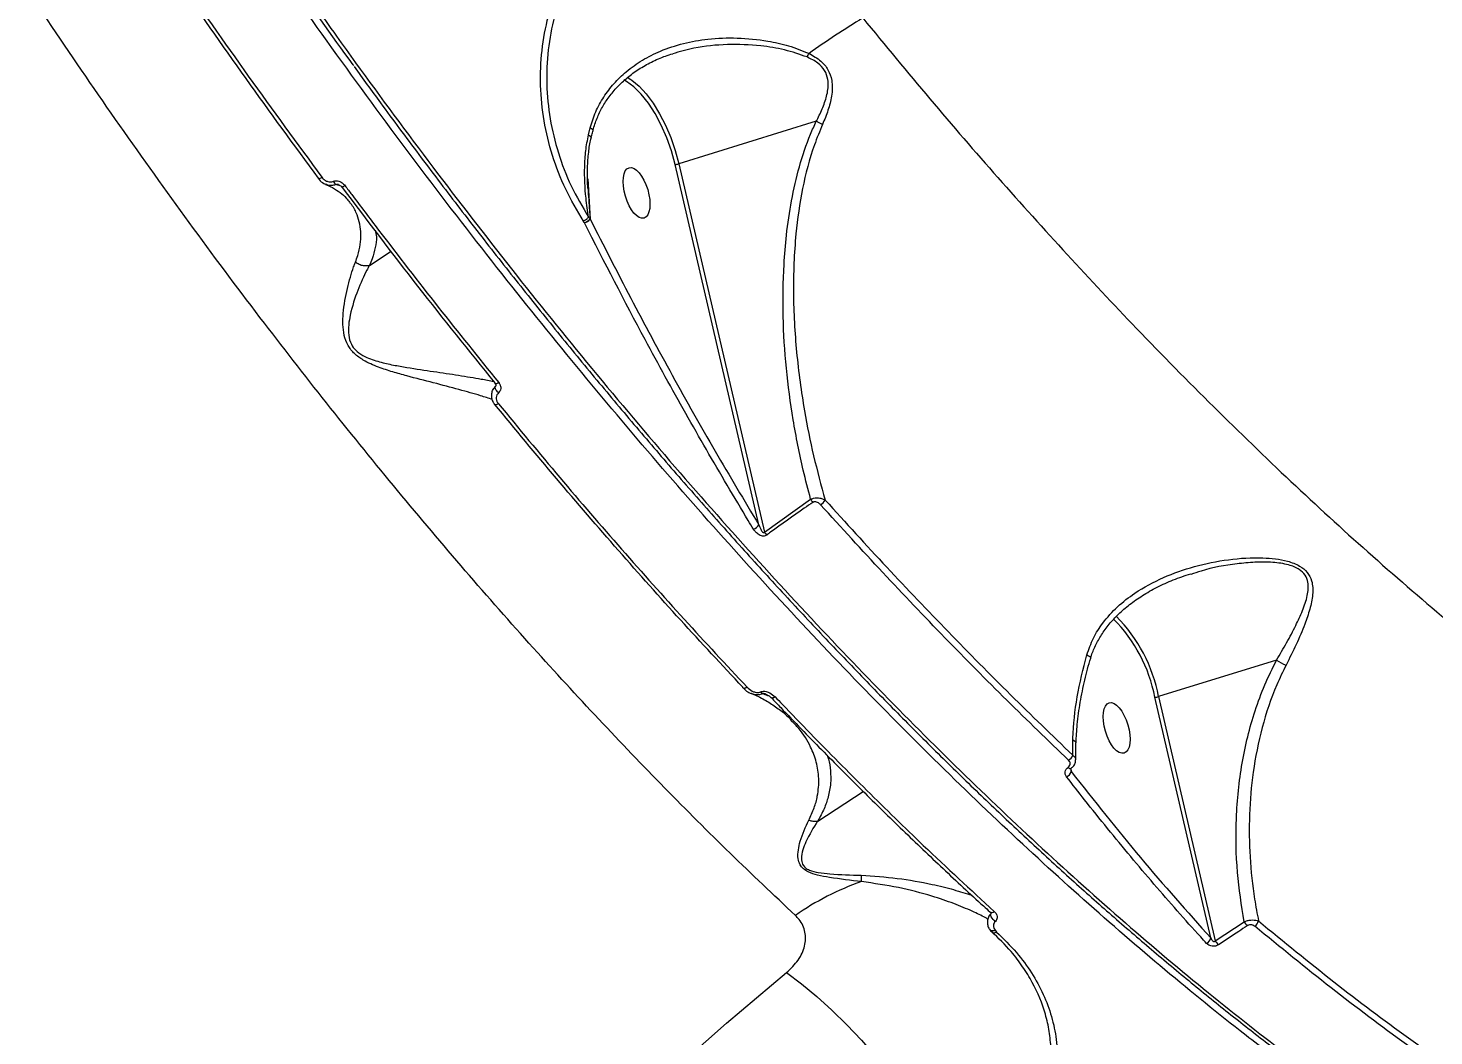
# Model space of a CAD drawing. Header units: millimetres. Extents: x -6521 to 6343, y -6174 to 4868.
# Drawn here: x -3687.6 to -3438.6, y 287.6 to 466.2 of the extents above; entities that cross this region are included whole.
import ezdxf

# ---------------------------------------------------------------- set-up
doc = ezdxf.new("R2010")
doc.units = ezdxf.units.MM
for name, color, linetype in [('DIKOM_ОБЪЕКТ', 7, 'Continuous'), ('DIKOM_РАЗМЕР_ЗОНА', 7, 'Continuous'), ('DIKOM_РАЗМЕР_ОБЪЕКТА', 7, 'Continuous')]:
    doc.layers.add(name, color=color, linetype=linetype)
doc.styles.add('style1', font='arial.ttf', dxfattribs={"width": 0.8})
doc.dimstyles.new('1-50', dxfattribs={"dimtxt": 300, "dimasz": 200, "dimexe": 100, "dimexo": 0, "dimgap": 100, "dimtad": 1, "dimtxsty": 'style1', "dimcen": 200, "dimclrd": 7, "dimclre": 7, "dimclrt": 7, "dimadec": 1, "dimazin": 2, "dimtfac": 1, "dimtmove": 0, "dimatfit": 2, "dimfxl": 0, "dimlwd": 25, "dimlwe": 18, "dimarcsym": 0})

# ---------------------------------------------------------------- blocks, each defined once
blk = doc.blocks.new('*D11')
at = {"layer": 'Defpoints', "color": 0, "transparency": 16777216}
for p in [(2818.82, 364.95), (-5102.52, -1661.02), (-5102.52, -4861.8)]:
    blk.add_point(p, dxfattribs=at)
at = {"layer": 'DIKOM_РАЗМЕР_ОБЪЕКТА', "color": 7, "lineweight": 18, "transparency": 16777216}
for p, q in [((2818.82, 364.95), (2818.82, -4961.8)), ((-5102.52, -1661.02), (-5102.52, -4961.8))]:
    blk.add_line(p, q, dxfattribs=at)
at = {"layer": 'DIKOM_РАЗМЕР_ОБЪЕКТА', "color": 7, "lineweight": 25, "transparency": 16777216}
blk.add_line((2618.82, -4861.8), (-4902.52, -4861.8), dxfattribs=at)
at = {"layer": 'DIKOM_РАЗМЕР_ОБЪЕКТА', "color": 7, "transparency": 16777216}
for points in [[(-4902.52, -4828.46), (-4902.52, -4895.13), (-5102.52, -4861.8)], [(2618.82, -4828.46), (2618.82, -4895.13), (2818.82, -4861.8)]]:
    blk.add_solid(points, dxfattribs=at)
at = {"layer": 'DIKOM_РАЗМЕР_ОБЪЕКТА', "color": 7, "transparency": 16777216, "insert": (-736, -4608.63), "char_height": 300, "attachment_point": 5, "style": 'style1'}
blk.add_mtext('7900', dxfattribs=at)
blk = doc.blocks.new('*D12')
at = {"layer": 'Defpoints', "color": 0, "transparency": 16777216}
for p in [(918.99, 3251.45), (5268.57, 3251.45), (-3684.78, -1936.75)]:
    blk.add_point(p, dxfattribs=at)
at = {"layer": 'DIKOM_РАЗМЕР_ОБЪЕКТА', "color": 7, "lineweight": 18, "transparency": 16777216}
for p, q in [((918.99, 3251.45), (5368.57, 3251.45)), ((-3684.78, -1936.75), (5368.57, -1936.75))]:
    blk.add_line(p, q, dxfattribs=at)
at = {"layer": 'DIKOM_РАЗМЕР_ОБЪЕКТА', "color": 7, "lineweight": 25, "transparency": 16777216}
blk.add_line((5268.57, -1736.75), (5268.57, 3051.45), dxfattribs=at)
at = {"layer": 'DIKOM_РАЗМЕР_ОБЪЕКТА', "color": 7, "transparency": 16777216}
for points in [[(5235.23, 3051.45), (5301.9, 3051.45), (5268.57, 3251.45)], [(5235.23, -1736.75), (5301.9, -1736.75), (5268.57, -1936.75)]]:
    blk.add_solid(points, dxfattribs=at)
at = {"layer": 'DIKOM_РАЗМЕР_ОБЪЕКТА', "color": 7, "transparency": 16777216, "insert": (5015.39, 711.25), "char_height": 300, "attachment_point": 5, "rotation": 90, "style": 'style1'}
blk.add_mtext('5150', dxfattribs=at)
blk = doc.blocks.new('*D13')
at = {"layer": 'Defpoints', "color": 0, "transparency": 16777216}
for p in [(1683.24, 4867.99), (-4359.52, -3960.36), (6242.61, -3960.36)]:
    blk.add_point(p, dxfattribs=at)
at = {"layer": 'DIKOM_РАЗМЕР_ЗОНА', "color": 7, "lineweight": 18, "transparency": 16777216}
for p, q in [((1683.24, 4867.99), (6342.61, 4867.99)), ((-4359.52, -3960.36), (6342.61, -3960.36))]:
    blk.add_line(p, q, dxfattribs=at)
at = {"layer": 'DIKOM_РАЗМЕР_ЗОНА', "color": 7, "lineweight": 25, "transparency": 16777216}
blk.add_line((6242.61, 4667.99), (6242.61, -3760.36), dxfattribs=at)
at = {"layer": 'DIKOM_РАЗМЕР_ЗОНА', "color": 7, "transparency": 16777216}
for points in [[(6209.28, 4667.99), (6275.95, 4667.99), (6242.61, 4867.99)], [(6209.28, -3760.36), (6275.95, -3760.36), (6242.61, -3960.36)]]:
    blk.add_solid(points, dxfattribs=at)
at = {"layer": 'DIKOM_РАЗМЕР_ЗОНА', "color": 7, "transparency": 16777216, "insert": (5989.44, 630.24), "char_height": 300, "attachment_point": 5, "rotation": 90, "style": 'style1'}
blk.add_mtext('8850', dxfattribs=at)

msp = doc.modelspace()

# ---------------------------------------------------------------- linework, layer by layer
at = {"layer": 'DIKOM_ОБЪЕКТ', "color": 7, "linetype": 'Continuous', "lineweight": 15}
for p, q in [((-3581.481, 457.5), (-3580.816, 457.087)), ((-3588.335, 447.27), (-3588.022, 448.536)), ((-3547.986, 449.687), (-3572.33, 442.148)), ((-3558.162, 378.153), (-3572.993, 442.022)), ((-3572.33, 442.148), (-3557.173, 376.876)), ((-3632.17, 438.154), (-3633.072, 438.478)), ((-3588.475, 439.451), (-3588.02, 432.327)), ((-3588.197, 434.429), (-3588.028, 432.361)), ((-3589.07, 431.697), (-3589.238, 431.997)), ((-3589.05, 431.655), (-3589.07, 431.697)), ((-3588.317, 432.681), (-3588.028, 432.361)), ((-3588.028, 432.361), (-3588.02, 432.327)), ((-3627.155, 424.109), (-3623.264, 426.637)), ((-3557.173, 376.876), (-3548.984, 382.681)), ((-3466.443, 354.176), (-3487.339, 347.706)), ((-3478.098, 304.93), (-3488.002, 347.582)), ((-3487.339, 347.706), (-3477.293, 304.445)), ((-3552.409, 343.434), (-3552.476, 343.504)), ((-3502.545, 337.32), (-3502.518, 340.032)), ((-3502.019, 336.514), (-3501.992, 339.522)), ((-3502.859, 334.957), (-3502.824, 334.417)), ((-3547.724, 325.625), (-3539.647, 330.873)), ((-3477.293, 304.445), (-3472.189, 307.814)), ((-3516.313, 306.285), (-3516.035, 305.973))]:
    msp.add_line(p, q, dxfattribs=at)
at = {"layer": 'DIKOM_ОБЪЕКТ', "color": 7, "linetype": 'Continuous', "lineweight": 15, "flags": 128}
for points in [[(-3572.993, 442.022), (-3573.647, 444.416), (-3574.469, 446.756), (-3575.44, 448.985), (-3576.535, 451.05), (-3577.729, 452.901), (-3578.992, 454.494), (-3580.294, 455.789), (-3581.603, 456.755), (-3582.06, 457.012)], [(-3580.816, 457.087), (-3580.643, 456.966), (-3579.362, 455.892), (-3578.1, 454.523), (-3576.882, 452.89), (-3575.736, 451.028), (-3574.687, 448.977), (-3573.756, 446.781), (-3572.965, 444.488), (-3572.33, 442.148)], [(-3588.335, 447.27), (-3588.093, 447.129), (-3587.93, 446.994), (-3587.854, 446.871), (-3587.852, 446.802)], [(-3636.149, 439.575), (-3636.164, 439.528), (-3636.158, 439.508)], [(-3631.443, 438.267), (-3631.591, 438.175), (-3631.726, 438.1), (-3631.841, 438.044), (-3631.934, 438.01), (-3632, 437.999), (-3632.037, 438.012), (-3632.039, 438.014)], [(-3604.88, 403.178), (-3604.896, 403.226), (-3604.884, 403.3)], [(-3604.242, 403.38), (-3604.392, 403.289), (-3604.531, 403.218), (-3604.653, 403.17), (-3604.754, 403.146), (-3604.83, 403.148), (-3604.878, 403.175), (-3604.88, 403.178)], [(-3604.272, 401.53), (-3604.442, 401.702), (-3604.593, 401.889), (-3604.718, 402.08), (-3604.808, 402.264), (-3604.859, 402.43), (-3604.867, 402.569), (-3604.832, 402.672), (-3604.806, 402.702)], [(-3604.3, 399.624), (-3604.443, 399.537), (-3604.576, 399.468), (-3604.695, 399.42), (-3604.796, 399.394), (-3604.874, 399.391), (-3604.928, 399.412), (-3604.955, 399.455), (-3604.955, 399.519)], [(-3500.053, 355.104), (-3499.743, 354.943), (-3499.516, 354.793), (-3499.384, 354.662), (-3499.357, 354.556), (-3499.357, 354.553)], [(-3560.94, 349.238), (-3560.975, 349.289), (-3560.995, 349.374)], [(-3560.241, 349.375), (-3560.385, 349.29), (-3560.524, 349.227), (-3560.651, 349.189), (-3560.764, 349.175), (-3560.858, 349.188), (-3560.929, 349.227), (-3560.94, 349.238)], [(-3555.267, 347.654), (-3555.419, 347.565), (-3555.565, 347.501), (-3555.698, 347.465), (-3555.814, 347.457), (-3555.909, 347.479), (-3555.975, 347.526)], [(-3502.518, 340.032), (-3502.255, 339.894), (-3502.075, 339.742), (-3501.988, 339.583), (-3501.981, 339.512)], [(-3503.379, 335.171), (-3503.217, 335.058), (-3503.065, 334.988), (-3502.932, 334.966), (-3502.827, 334.993), (-3502.812, 335.003)], [(-3516.259, 307.861), (-3516.471, 308.018), (-3516.673, 308.216), (-3516.847, 308.437), (-3516.981, 308.664), (-3517.062, 308.878), (-3517.085, 309.063), (-3517.048, 309.203), (-3517.008, 309.251)], [(-3516.313, 306.285), (-3516.497, 306.217), (-3516.677, 306.18), (-3516.844, 306.175), (-3516.992, 306.203), (-3517.115, 306.263), (-3517.207, 306.351), (-3517.21, 306.356)], [(-3516.786, 305.88), (-3516.85, 305.958), (-3516.859, 305.973)], [(-3516.035, 305.973), (-3516.181, 305.89), (-3516.325, 305.832), (-3516.462, 305.802), (-3516.587, 305.799), (-3516.695, 305.825), (-3516.784, 305.879), (-3516.786, 305.88)], [(-3677.917, 152.829), (-3670.896, 164.548), (-3663.567, 176.092), (-3655.935, 187.455), (-3648.003, 198.631), (-3639.775, 209.613), (-3631.257, 220.396), (-3622.453, 230.973), (-3613.368, 241.339), (-3604.007, 251.488), (-3594.374, 261.414), (-3584.476, 271.113), (-3574.317, 280.578), (-3563.904, 289.804), (-3553.241, 298.787)], [(-3553.241, 298.787), (-3550.578, 296.783), (-3547.896, 294.563), (-3545.222, 292.147), (-3542.578, 289.557), (-3539.99, 286.816), (-3537.481, 283.95), (-3535.074, 280.985), (-3532.79, 277.948), (-3530.651, 274.866), (-3528.676, 271.768), (-3526.883, 268.682), (-3525.288, 265.636), (-3523.906, 262.658), (-3522.75, 259.775), (-3521.83, 257.013)]]:
    msp.add_lwpolyline(points, dxfattribs=at)
at = {"layer": 'DIKOM_ОБЪЕКТ', "color": 7, "linetype": 'Continuous', "lineweight": 15}
for centre, radius, start, end in [((-3444.142, 312.696), 182.356, 121.61727, 125.20227), ((-3560.158, 467.304), 12.25, 329.42464, 332.78901), ((-3573.157, 444.683), 2.667, 273.53812, 288.07309), ((-3636.253, 440.533), 1.03, 275.24504, 311.78837), ((-3632.331, 439.61), 1.353, 205.25757, 236.81909), ((-3589.739, 433.895), 2.298, 286.91262, 318.1027), ((-3589.791, 433.916), 2.379, 288.15823, 318.10007), ((-3546.844, 383.81), 2.42, 207.82047, 223.73825), ((-3548.424, 383.673), 2.313, 301.7982, 330.70399), ((-3559.707, 379.046), 1.784, 290.40318, 329.9526), ((-3555.023, 378.083), 2.466, 209.29741, 224.98224), ((-3514.278, 342.559), 26.752, 10.82213, 44.9401), ((-3514.541, 342.485), 27.699, 10.86395, 44.62861), ((-3461.953, 360.812), 8.012, 235.91244, 249.5475), ((-3556.929, 349.128), 1.093, 212.22788, 236.6657), ((-3488.137, 350.151), 2.572, 273.01436, 288.09317), ((-3504.201, 337.924), 1.763, 301.67832, 339.96317), ((-3504.23, 334.869), 1.477, 293.08004, 342.15011), ((-3523.507, 268.249), 49.493, 109.46399, 124.70622), ((-3533.201, 315.69), 6.842, 177.11123, 186.51765), ((-3516.9, 310.089), 0.629, 239.03274, 313.6615), ((-3470.22, 308.764), 2.186, 205.7568, 230.1075), ((-3471.124, 308.309), 1.529, 301.68147, 346.10745), ((-3479.438, 305.197), 1.367, 295.6788, 348.70967), ((-3475.314, 305.443), 2.217, 206.74304, 230.80738)]:
    msp.add_arc(centre, radius, start, end, dxfattribs=at)
for centre in [(-3579.82, 436.986), (-3494.777, 342.148)]:
    msp.add_ellipse(centre, major_axis=(-1.322, 4.462), ratio=0.44303, dxfattribs=at)
for points, knots in [([(-3464.592, 282.072), (-3467.355, 284.182), (-3474.798, 289.866), (-3487.089, 299.897), (-3501.459, 312.351), (-3516.074, 325.798), (-3530.891, 340.214), (-3545.862, 355.577), (-3560.658, 371.548), (-3575.232, 388.057), (-3589.543, 405.025), (-3603.824, 422.729), (-3618.023, 441.138), (-3632.089, 460.204), (-3645.711, 479.506), (-3658.852, 498.974), (-3671.489, 518.532), (-3683.827, 538.501), (-3695.808, 558.826), (-3707.382, 579.445), (-3718.294, 599.903), (-3728.522, 620.134), (-3738.06, 640.078), (-3747.062, 660.06), (-3755.475, 680.011), (-3763.253, 699.858), (-3770.225, 719.165), (-3776.386, 737.879), (-3781.749, 755.959), (-3786.402, 773.702), (-3790.297, 791.028), (-3793.402, 807.866), (-3795.552, 823.168), (-3796.882, 837.009), (-3797.527, 849.487), (-3797.562, 861.403), (-3796.976, 872.715), (-3795.781, 883.304), (-3793.984, 893.122), (-3791.893, 901.27), (-3790.244, 905.978), (-3789.572, 907.895)], [0, 0, 0, 0, 0.0156521, 0.042168, 0.0687043, 0.0952203, 0.1225063, 0.1498146, 0.1771007, 0.2036166, 0.2301528, 0.2566687, 0.2839547, 0.3112631, 0.3385491, 0.365065, 0.3916013, 0.4181172, 0.4454032, 0.4727115, 0.4999976, 0.5265134, 0.5530497, 0.5795656, 0.6068516, 0.6341599, 0.661446, 0.6879618, 0.714498, 0.7410139, 0.7682999, 0.7956082, 0.8228942, 0.8459724, 0.8690775, 0.8921826, 0.9155066, 0.9388306, 0.9615639, 0.9843486, 1, 1, 1, 1]), ([(-3551.686, 308.936), (-3555.537, 312.569), (-3563.244, 319.841), (-3574.869, 331.479), (-3586.504, 343.614), (-3598.283, 356.442), (-3610.177, 369.953), (-3622.158, 384.139), (-3634.032, 398.776), (-3646.103, 414.26), (-3658.324, 430.601), (-3670.64, 447.783), (-3682.795, 465.479), (-3694.736, 483.647), (-3706.416, 502.234), (-3717.563, 520.81), (-3728.151, 539.309), (-3738.168, 557.67), (-3747.789, 576.216), (-3756.962, 594.888), (-3765.642, 613.622), (-3773.632, 631.992), (-3780.919, 649.941), (-3787.511, 667.426), (-3793.52, 684.749), (-3798.899, 701.839), (-3803.612, 718.631), (-3807.296, 733.693), (-3810.115, 747.103), (-3812.238, 759.002), (-3813.902, 770.538), (-3815.098, 781.666), (-3815.823, 792.34), (-3816.07, 802.555), (-3815.876, 812.35), (-3815.342, 818.466), (-3815.076, 821.524)], [0, 0, 0, 0, 0.0277654, 0.0555639, 0.0833624, 0.1111276, 0.1400314, 0.1689728, 0.1979142, 0.226818, 0.2582447, 0.2896958, 0.3211225, 0.3534673, 0.3858386, 0.4181831, 0.4495059, 0.480853, 0.5121758, 0.5444126, 0.5766757, 0.6089124, 0.6401609, 0.6714335, 0.702682, 0.7348412, 0.7670266, 0.7991856, 0.8241463, 0.849107, 0.8742669, 0.8994268, 0.9244694, 0.949512, 0.974756, 1, 1, 1, 1]), ([(-3636.149, 439.575), (-3640.452, 445.444), (-3649.058, 457.182), (-3661.663, 475.307), (-3674.044, 493.755), (-3682.019, 506.303), (-3686.007, 512.577)], [0, 0, 0, 0, 0.2485967, 0.4971942, 0.7485968, 1, 1, 1, 1]), ([(-3685.54, 512.927), (-3681.588, 506.709), (-3673.685, 494.273), (-3661.328, 475.849), (-3648.65, 457.611), (-3639.928, 445.714), (-3635.566, 439.766)], [0, 0, 0, 0, 0.2485968, 0.4971924, 0.7485958, 1, 1, 1, 1]), ([(-3589.238, 431.997), (-3590.339, 433.86), (-3592.54, 437.583), (-3594.835, 443.584), (-3596.336, 449.754), (-3596.956, 456.019), (-3596.701, 462.252), (-3595.578, 468.333), (-3593.616, 474.151), (-3590.85, 479.597), (-3587.343, 484.562), (-3583.152, 488.941), (-3578.39, 492.726), (-3574.791, 494.634), (-3572.99, 495.589)], [0, 0, 0, 0, 0.0836187, 0.1671662, 0.2504177, 0.3338529, 0.4173029, 0.500488, 0.5837376, 0.6671386, 0.7504573, 0.833396, 0.9166277, 1, 1, 1, 1]), ([(-3572.284, 495.017), (-3574.055, 494.078), (-3577.586, 492.206), (-3582.263, 488.494), (-3586.382, 484.2), (-3589.827, 479.336), (-3592.549, 473.999), (-3594.483, 468.302), (-3595.595, 462.342), (-3595.856, 456.233), (-3595.261, 450.098), (-3593.797, 444.046), (-3591.555, 438.164), (-3589.397, 434.51), (-3588.317, 432.681)], [0, 0, 0, 0, 0.0835774, 0.1666527, 0.2497522, 0.3333286, 0.4162583, 0.4997977, 0.5830094, 0.6660818, 0.7497714, 0.8327876, 0.9162899, 1, 1, 1, 1]), ([(-3629.912, 459.553), (-3629.952, 459.606), (-3633.846, 464.886), (-3637.633, 470.313), (-3641.381, 475.685)], [0, 0, 0, 0, 0.0101527, 1, 1, 1, 1]), ([(-3640.857, 475.918), (-3638.235, 472.188), (-3631.171, 462.141), (-3619.404, 446.084), (-3605.533, 427.914), (-3591.299, 410.076), (-3576.745, 392.643), (-3561.913, 375.687), (-3547.129, 359.582), (-3532.443, 344.362), (-3517.902, 330.043), (-3503.268, 316.392), (-3488.59, 303.485), (-3473.918, 291.388), (-3459.575, 280.366), (-3445.604, 270.433), (-3432.036, 261.575), (-3418.651, 253.65), (-3405.503, 246.726), (-3392.646, 240.851), (-3380.363, 236.156), (-3368.68, 232.626), (-3357.619, 230.235), (-3346.976, 228.905), (-3336.896, 228.837), (-3330.009, 229.299), (-3326.724, 230.124), (-3326.403, 230.205)], [0, 0, 0, 0, 0.0245686, 0.0661874, 0.1078383, 0.1494572, 0.1922849, 0.2351477, 0.2779754, 0.3195942, 0.3612451, 0.4028638, 0.4456917, 0.4885543, 0.5313819, 0.5730003, 0.6146507, 0.656269, 0.6990963, 0.7419584, 0.7847856, 0.8264042, 0.8680549, 0.9096737, 0.9525011, 0.9953635, 1, 1, 1, 1]), ([(-3539.741, 467.985), (-3535.784, 463.173), (-3527.869, 453.549), (-3515.785, 439.585), (-3503.571, 426.002), (-3490.811, 412.412), (-3477.57, 398.948), (-3463.893, 385.725), (-3450.123, 373.104), (-3436.309, 361.157), (-3422.504, 349.945), (-3409.159, 339.825), (-3396.31, 330.779), (-3383.98, 322.766), (-3371.829, 315.557), (-3359.913, 309.215), (-3348.28, 303.782), (-3336.949, 299.285), (-3325.983, 295.791), (-3315.383, 293.332), (-3305.33, 291.987), (-3296.046, 291.762), (-3287.596, 292.639), (-3280.653, 294.174), (-3276.748, 295.849), (-3275.161, 296.53)], [0, 0, 0, 0, 0.0400048, 0.0800095, 0.1204124, 0.1608152, 0.2054798, 0.2501787, 0.2948427, 0.3408232, 0.3868419, 0.4328218, 0.4760811, 0.519373, 0.5626316, 0.607139, 0.6516823, 0.6961892, 0.7423062, 0.7884231, 0.8352025, 0.8819821, 0.9259181, 0.9698886, 1, 1, 1, 1]), ([(-3588.022, 448.536), (-3587.725, 449.485), (-3587.122, 451.408), (-3585.669, 454.027), (-3583.85, 456.42), (-3581.564, 458.628), (-3578.806, 460.582), (-3575.42, 462.282), (-3571.53, 463.56), (-3566.965, 464.366), (-3561.934, 464.559), (-3557.12, 464.069), (-3552.828, 463.161), (-3550.459, 462.192), (-3549.264, 461.703)], [0, 0, 0, 0, 0.0637972, 0.1293416, 0.1956938, 0.2634277, 0.3422597, 0.42271, 0.5170773, 0.6134038, 0.7254029, 0.8399995, 0.9193204, 1, 1, 1, 1]), ([(-3549.611, 461.073), (-3550.931, 461.532), (-3553.601, 462.461), (-3558.369, 463.176), (-3563.772, 463.388), (-3569.046, 462.902), (-3572.172, 461.992), (-3573.417, 461.63)], [0, 0, 0, 0, 0.170105, 0.3443047, 0.5868069, 0.8355417, 1, 1, 1, 1]), ([(-3587.51, 448.064), (-3587.506, 448.084), (-3587.359, 448.832), (-3586.831, 450.231), (-3585.909, 452.213), (-3584.69, 454.075), (-3583.214, 455.832), (-3581.455, 457.468), (-3579.436, 458.949), (-3577.171, 460.226), (-3575.148, 461.133), (-3573.847, 461.52), (-3573.419, 461.647)], [0, 0, 0, 0, 0.0027628, 0.1060751, 0.2108666, 0.3171794, 0.430406, 0.5492443, 0.6736347, 0.8026651, 0.9349885, 1, 1, 1, 1]), ([(-3547.978, 449.686), (-3547.977, 449.688), (-3547.894, 449.855), (-3547.416, 450.75), (-3546.657, 452.409), (-3545.936, 454.706), (-3545.762, 456.878), (-3546.41, 458.737), (-3547.733, 460.161), (-3548.941, 460.748), (-3549.611, 461.073)], [0, 0, 0, 0, 0.0002759, 0.0414521, 0.2242969, 0.4065784, 0.5849848, 0.712484, 0.8404529, 1, 1, 1, 1]), ([(-3549.264, 461.703), (-3548.534, 461.291), (-3547.205, 460.54), (-3545.791, 458.842), (-3545.059, 456.675), (-3545.179, 454.203), (-3545.85, 451.6), (-3546.528, 449.96), (-3546.87, 449.131)], [0, 0, 0, 0, 0.1672696, 0.3043197, 0.441676, 0.6370325, 0.8167162, 1, 1, 1, 1]), ([(-3629.854, 459.369), (-3628.305, 457.23), (-3624.511, 451.992), (-3618.405, 443.788), (-3611.56, 434.76), (-3604.677, 425.884), (-3597.758, 417.152), (-3590.8, 408.562), (-3583.8, 400.109), (-3576.756, 391.793), (-3569.667, 383.611), (-3562.531, 375.561), (-3555.344, 367.64), (-3548.114, 359.856), (-3540.864, 352.233), (-3533.623, 344.805), (-3526.411, 337.591), (-3519.233, 330.596), (-3512.084, 323.815), (-3504.963, 317.245), (-3497.867, 310.883), (-3490.794, 304.729), (-3483.742, 298.781), (-3476.709, 293.036), (-3469.692, 287.494), (-3462.694, 282.156), (-3455.732, 277.035), (-3448.834, 272.153), (-3442.024, 267.53), (-3435.312, 263.169), (-3428.694, 259.067), (-3422.166, 255.224), (-3415.726, 251.635), (-3409.372, 248.302), (-3403.103, 245.222), (-3396.916, 242.396), (-3390.811, 239.823), (-3384.786, 237.503), (-3378.852, 235.44), (-3373.031, 233.643), (-3367.348, 232.122), (-3361.811, 230.879), (-3356.421, 229.912), (-3351.176, 229.221), (-3346.072, 228.805), (-3341.111, 228.666), (-3336.285, 228.793), (-3331.615, 229.225), (-3328.414, 229.643), (-3326.814, 229.996), (-3326.676, 230.026)], [0, 0, 0, 0, 0.0148392, 0.0363254, 0.0577125, 0.0790248, 0.1002867, 0.1215228, 0.142757, 0.1640092, 0.1852998, 0.2066537, 0.2280948, 0.2496474, 0.2712481, 0.2927747, 0.3141949, 0.3355335, 0.356815, 0.3780637, 0.3993038, 0.4205573, 0.4418427, 0.4631847, 0.484607, 0.5061338, 0.5277482, 0.5493324, 0.5707975, 0.5921745, 0.6134877, 0.6347618, 0.6560208, 0.6772887, 0.6985818, 0.7199239, 0.7413394, 0.7628518, 0.7844716, 0.806088, 0.8276031, 0.8490186, 0.8703575, 0.891642, 0.9128938, 0.9341344, 0.9553851, 0.9766597, 0.9979803, 1, 1, 1, 1]), ([(-3588.022, 448.536), (-3587.997, 448.523), (-3587.84, 448.439), (-3587.625, 448.286), (-3587.498, 448.138), (-3587.548, 448.085), (-3587.557, 448.075)], [0, 0, 0, 0, 0.0763158, 0.4741938, 0.8997794, 1, 1, 1, 1]), ([(-3548.984, 382.681), (-3549.428, 384.394), (-3550.633, 389.044), (-3552.159, 396.782), (-3553.385, 405.893), (-3553.959, 415.091), (-3553.848, 422.974), (-3553.281, 429.816), (-3552.438, 435.621), (-3551.052, 441.636), (-3549.496, 446.325), (-3548.327, 448.927), (-3547.986, 449.687)], [0, 0, 0, 0, 0.0783334, 0.2125918, 0.3472666, 0.4817943, 0.6158497, 0.6916679, 0.7820718, 0.872619, 0.9628137, 1, 1, 1, 1]), ([(-3546.87, 449.131), (-3547.371, 447.922), (-3548.885, 444.269), (-3550.552, 437.763), (-3551.807, 428.966), (-3552.187, 419.238), (-3551.609, 408.727), (-3550.281, 399.092), (-3548.542, 390.35), (-3547.119, 385.144), (-3546.407, 382.541)], [0, 0, 0, 0, 0.0588093, 0.1777199, 0.2968171, 0.4509465, 0.6056237, 0.7600443, 0.8800213, 1, 1, 1, 1]), ([(-3547.986, 449.687), (-3547.984, 449.687), (-3547.982, 449.688), (-3547.98, 449.687), (-3547.978, 449.687), (-3547.978, 449.686)], [0, 0, 0, 0, 0.4560587, 0.8382187, 1, 1, 1, 1]), ([(-3546.87, 449.131), (-3546.902, 449.145), (-3547.094, 449.226), (-3547.486, 449.408), (-3547.804, 449.588), (-3547.978, 449.686)], [0, 0, 0, 0, 0.0844568, 0.5005218, 1, 1, 1, 1]), ([(-3588.317, 432.681), (-3588.483, 433.798), (-3588.92, 436.743), (-3589.09, 440.709), (-3588.878, 444.482), (-3588.516, 446.341), (-3588.335, 447.27)], [0, 0, 0, 0, 0.2319394, 0.6115115, 0.805869, 1, 1, 1, 1]), ([(-3588.414, 437.66), (-3588.429, 437.825), (-3588.545, 439.07), (-3588.541, 441.274), (-3588.343, 444.066), (-3588.1, 445.878), (-3587.866, 446.705), (-3587.839, 446.799)], [0, 0, 0, 0, 0.0540798, 0.4077287, 0.7134704, 0.9675458, 1, 1, 1, 1]), ([(-3587.843, 446.804), (-3587.782, 447.082), (-3587.691, 447.506), (-3587.566, 447.926), (-3587.524, 448.071)], [0, 0, 0, 0, 0.6572292, 1, 1, 1, 1]), ([(-3636.148, 439.516), (-3636.107, 439.455), (-3635.875, 439.115), (-3635.45, 438.735), (-3635.013, 438.569), (-3634.894, 438.524)], [0, 0, 0, 0, 0.1359371, 0.7661019, 1, 1, 1, 1]), ([(-3635.566, 439.766), (-3635.396, 439.575), (-3635.098, 439.241), (-3634.536, 438.974), (-3634.048, 438.901), (-3633.728, 438.958), (-3633.58, 439.022), (-3633.555, 439.033)], [0, 0, 0, 0, 0.3277005, 0.5739009, 0.7796051, 0.9627923, 1, 1, 1, 1]), ([(-3634.921, 438.498), (-3634.504, 438.309), (-3633.524, 437.868), (-3632.306, 437.049), (-3631.289, 436.191), (-3630.842, 435.598), (-3630.658, 435.353)], [0, 0, 0, 0, 0.2133509, 0.5008129, 0.7940246, 1, 1, 1, 1]), ([(-3633.072, 438.478), (-3633.113, 438.46), (-3633.358, 438.353), (-3633.865, 438.26), (-3634.47, 438.298), (-3634.799, 438.476), (-3634.905, 438.532)], [0, 0, 0, 0, 0.0726336, 0.4278265, 0.8160813, 1, 1, 1, 1]), ([(-3633.555, 439.033), (-3633.524, 439.046), (-3633.365, 439.114), (-3633.021, 439.169), (-3632.504, 439.084), (-3631.922, 438.801), (-3631.613, 438.457), (-3631.443, 438.267)], [0, 0, 0, 0, 0.044078, 0.2245562, 0.4337591, 0.6875091, 1, 1, 1, 1]), ([(-3632.609, 438.445), (-3632.617, 438.449), (-3632.693, 438.482), (-3632.821, 438.505), (-3632.961, 438.506), (-3633.031, 438.493), (-3633.06, 438.482), (-3633.072, 438.478)], [0, 0, 0, 0, 0.0627288, 0.5704932, 0.8075872, 0.9241428, 1, 1, 1, 1]), ([(-3632.609, 438.445), (-3632.595, 438.441), (-3632.506, 438.415), (-3632.322, 438.304), (-3632.142, 438.156), (-3632.063, 438.039), (-3632.044, 438.01)], [0, 0, 0, 0, 0.06091, 0.3916958, 0.8538376, 1, 1, 1, 1]), ([(-3588.468, 438.89), (-3588.4, 437.513), (-3588.328, 436.022), (-3588.206, 434.542), (-3588.197, 434.429)], [0, 0, 0, 0, 0.9238787, 1, 1, 1, 1]), ([(-3604.884, 403.3), (-3609.452, 408.975), (-3618.602, 420.341), (-3627.542, 432.178), (-3632.018, 438.105)], [0, 0, 0, 0, 0.4992725, 1, 1, 1, 1]), ([(-3631.443, 438.267), (-3631.049, 437.741), (-3629.08, 435.109), (-3623.612, 427.879), (-3614.968, 416.688), (-3607.82, 407.818), (-3604.242, 403.38)], [0, 0, 0, 0, 0.0441402, 0.2207142, 0.6100133, 1, 1, 1, 1]), ([(-3629.624, 424.701), (-3629.476, 425.101), (-3629.079, 426.173), (-3628.716, 427.843), (-3628.55, 430.325), (-3629.078, 432.675), (-3629.942, 434.48), (-3630.51, 435.154), (-3630.635, 435.303)], [0, 0, 0, 0, 0.0965955, 0.2586625, 0.4207514, 0.7535375, 0.9454387, 1, 1, 1, 1]), ([(-4175.655, 432.946), (-4175.673, 431.751), (-4175.719, 428.772), (-4175.454, 423.895), (-4174.903, 418.333), (-4174.044, 412.673), (-4172.892, 406.918), (-4171.442, 401.066), (-4169.693, 395.113), (-4167.646, 389.066), (-4165.31, 382.943), (-4162.691, 376.77), (-4159.797, 370.566), (-4156.63, 364.332), (-4153.19, 358.067), (-4149.478, 351.769), (-4145.491, 345.434), (-4141.229, 339.063), (-4136.692, 332.653), (-4131.877, 326.202), (-4126.782, 319.708), (-4121.408, 313.172), (-4115.768, 306.609), (-4109.885, 300.047), (-4103.779, 293.51), (-4097.459, 287.007), (-4090.922, 280.533), (-4084.166, 274.086), (-4077.19, 267.663), (-4069.992, 261.263), (-4062.569, 254.884), (-4054.921, 248.525), (-4047.043, 242.183), (-4038.934, 235.856), (-4030.607, 229.556), (-4022.099, 223.311), (-4013.44, 217.145), (-4004.644, 211.065), (-3995.703, 205.066), (-3986.616, 199.147), (-3977.384, 193.308), (-3968.007, 187.549), (-3958.484, 181.869), (-3948.816, 176.27), (-3939.004, 170.751), (-3929.046, 165.312), (-3918.951, 159.958), (-3908.749, 154.705), (-3898.471, 149.569), (-3888.136, 144.561), (-3877.75, 139.681), (-3867.312, 134.93), (-3856.822, 130.307), (-3846.279, 125.813), (-3835.684, 121.446), (-3825.037, 117.208), (-3814.339, 113.098), (-3803.589, 109.117), (-3792.791, 105.267), (-3781.972, 101.556), (-3771.165, 97.996), (-3760.397, 94.598), (-3749.678, 91.363), (-3739.006, 88.291), (-3728.381, 85.381), (-3717.803, 82.633), (-3707.27, 80.047), (-3696.786, 77.624), (-3686.349, 75.363), (-3675.958, 73.263), (-3665.62, 71.332), (-3656.051, 69.671), (-3649.976, 68.735), (-3647.292, 68.322)], [0, 0, 0, 0, 0.0094078, 0.0234759, 0.0375497, 0.0516398, 0.0657619, 0.0799312, 0.0941627, 0.1084719, 0.1228261, 0.1371271, 0.1513572, 0.1655335, 0.1796718, 0.193788, 0.2078977, 0.2220155, 0.2361532, 0.2503269, 0.2645521, 0.2788451, 0.2932013, 0.3075359, 0.321785, 0.3359736, 0.3501177, 0.3642335, 0.378337, 0.3924445, 0.406567, 0.4207201, 0.4349201, 0.4491829, 0.4635203, 0.4778591, 0.4920989, 0.5062927, 0.5204524, 0.534589, 0.5487142, 0.5628395, 0.5769742, 0.5911282, 0.6053129, 0.6195396, 0.63382, 0.6481186, 0.6623742, 0.6765812, 0.6907508, 0.7048943, 0.7190234, 0.7331494, 0.7472821, 0.7614309, 0.7756068, 0.7898212, 0.8040856, 0.8183881, 0.8326644, 0.846885, 0.8610655, 0.8752171, 0.8893511, 0.9034787, 0.9176113, 0.9317563, 0.9459252, 0.9601293, 0.9743797, 0.9886796, 1, 1, 1, 1]), ([(-4175.479, 433.213), (-4175.492, 430.425), (-4175.523, 423.906), (-4174.097, 413.172), (-4171.423, 401.133), (-4167.487, 388.866), (-4162.384, 376.436), (-4156.167, 363.888), (-4148.738, 351.019), (-4140.07, 337.86), (-4130.162, 324.451), (-4119.234, 311.088), (-4107.348, 297.814), (-4094.583, 284.672), (-4080.733, 271.447), (-4065.799, 258.184), (-4049.807, 244.928), (-4033.306, 232.124), (-4016.405, 219.8), (-3999.212, 207.974), (-3981.245, 196.303), (-3962.531, 184.833), (-3943.116, 173.605), (-3923.153, 162.718), (-3902.694, 152.211), (-3881.801, 142.119), (-3860.4, 132.415), (-3838.548, 123.15), (-3816.309, 114.369), (-3794.173, 106.263), (-3772.214, 98.846), (-3750.5, 92.113), (-3728.678, 85.957), (-3706.817, 80.418), (-3685.006, 75.55), (-3664.969, 71.648), (-3652.378, 69.638), (-3646.81, 68.749)], [0, 0, 0, 0, 0.0220395, 0.0515326, 0.0810499, 0.1105428, 0.1392036, 0.1678863, 0.1965469, 0.22604, 0.2555572, 0.2850503, 0.3137109, 0.3423936, 0.3710542, 0.4005473, 0.4300646, 0.4595577, 0.4871864, 0.5148349, 0.5424636, 0.5708353, 0.5992283, 0.6276001, 0.6562608, 0.6849436, 0.7136043, 0.7430975, 0.7726147, 0.8021078, 0.8307686, 0.8594514, 0.888112, 0.9176053, 0.9471226, 0.9766157, 1, 1, 1, 1]), ([(-3589.238, 431.997), (-3589.15, 432.044), (-3588.971, 432.139), (-3588.705, 432.322), (-3588.471, 432.511), (-3588.367, 432.625), (-3588.317, 432.681)], [0, 0, 0, 0, 0.2436233, 0.4999748, 0.7563579, 1, 1, 1, 1]), ([(-3559.085, 377.374), (-3559.397, 377.889), (-3560.961, 380.468), (-3565.003, 387.239), (-3571.128, 397.866), (-3579.634, 413.258), (-3585.496, 424.711), (-3589.05, 431.655)], [0, 0, 0, 0, 0.0299895, 0.149953, 0.3900717, 0.6301898, 1, 1, 1, 1]), ([(-3588.02, 432.327), (-3585.642, 427.644), (-3580.885, 418.277), (-3573.496, 404.589), (-3565.941, 391.157), (-3560.755, 382.487), (-3558.162, 378.153)], [0, 0, 0, 0, 0.2492696, 0.4985385, 0.7492697, 1, 1, 1, 1]), ([(-3626.11, 430.365), (-3626.024, 429.984), (-3625.811, 429.046), (-3626.08, 427.324), (-3626.515, 425.617), (-3626.983, 424.514), (-3627.155, 424.109)], [0, 0, 0, 0, 0.2092755, 0.5157634, 0.8221992, 1, 1, 1, 1]), ([(-3605.349, 400.372), (-3606.023, 400.588), (-3607.691, 401.124), (-3611.235, 402.137), (-3615.662, 403.292), (-3619.697, 404.32), (-3622.997, 405.234), (-3625.609, 406.092), (-3627.955, 407.101), (-3629.841, 408.439), (-3631.05, 409.978), (-3631.684, 411.803), (-3631.875, 413.707), (-3631.758, 416.6), (-3631.073, 420.182), (-3630.238, 423.068), (-3629.727, 424.426), (-3629.624, 424.701)], [0, 0, 0, 0, 0.0702986, 0.1740194, 0.2807861, 0.3816751, 0.4333618, 0.4849866, 0.5409452, 0.576086, 0.6118363, 0.6503825, 0.6936355, 0.7380613, 0.8524503, 0.9700785, 1, 1, 1, 1]), ([(-3627.166, 424.104), (-3627.166, 424.103), (-3627.311, 423.837), (-3628.016, 422.529), (-3629.239, 419.771), (-3630.379, 416.392), (-3630.854, 413.62), (-3630.899, 411.875), (-3630.496, 410.278), (-3629.818, 409.337), (-3629.01, 408.582), (-3627.622, 407.727), (-3625.391, 407.015), (-3622.893, 406.457), (-3619.649, 405.904), (-3615.691, 405.321), (-3611.244, 404.658), (-3607.63, 404.055), (-3605.836, 403.719), (-3605.11, 403.583)], [0, 0, 0, 0, 0.0001091, 0.0304977, 0.146994, 0.2660382, 0.3083944, 0.3515338, 0.3870286, 0.4131634, 0.4191416, 0.4513932, 0.5052418, 0.5560729, 0.606968, 0.711205, 0.8175491, 0.926208, 1, 1, 1, 1]), ([(-3627.166, 424.104), (-3627.43, 424.063), (-3627.96, 423.982), (-3628.791, 424.176), (-3629.334, 424.467), (-3629.585, 424.67), (-3629.624, 424.701)], [0, 0, 0, 0, 0.315744, 0.6314632, 0.9437442, 1, 1, 1, 1]), ([(-3627.155, 424.109), (-3627.156, 424.108), (-3627.159, 424.107), (-3627.163, 424.105), (-3627.165, 424.104), (-3627.166, 424.104)], [0, 0, 0, 0, 0.4289677, 0.7876361, 1, 1, 1, 1]), ([(-3604.955, 399.519), (-3605.017, 399.609), (-3605.246, 399.944), (-3605.48, 400.591), (-3605.499, 401.407), (-3605.272, 402.164), (-3604.929, 402.542), (-3604.756, 402.732)], [0, 0, 0, 0, 0.0902832, 0.332226, 0.5590678, 0.7775892, 1, 1, 1, 1]), ([(-3604.886, 403.173), (-3604.857, 403.138), (-3604.779, 403.045), (-3604.741, 402.893), (-3604.746, 402.772), (-3604.787, 402.726), (-3604.809, 402.701)], [0, 0, 0, 0, 0.1506366, 0.4032612, 0.6751304, 1, 1, 1, 1]), ([(-3604.272, 401.53), (-3604.373, 401.416), (-3604.574, 401.188), (-3604.69, 400.738), (-3604.653, 400.256), (-3604.492, 399.875), (-3604.341, 399.677), (-3604.3, 399.624)], [0, 0, 0, 0, 0.2168959, 0.4334721, 0.66197, 0.9080817, 1, 1, 1, 1]), ([(-3604.242, 403.38), (-3604.203, 403.328), (-3604.058, 403.137), (-3603.901, 402.769), (-3603.864, 402.302), (-3603.977, 401.864), (-3604.174, 401.642), (-3604.272, 401.53)], [0, 0, 0, 0, 0.0918777, 0.3355466, 0.5630636, 0.7814506, 1, 1, 1, 1]), ([(-3560.995, 349.374), (-3564.676, 353.32), (-3572.037, 361.212), (-3583.055, 373.588), (-3594.047, 386.314), (-3601.319, 395.117), (-3604.955, 399.519)], [0, 0, 0, 0, 0.2491001, 0.4981999, 0.7491004, 1, 1, 1, 1]), ([(-3604.3, 399.624), (-3600.682, 395.244), (-3593.446, 386.486), (-3582.457, 373.76), (-3571.387, 361.324), (-3563.956, 353.358), (-3560.241, 349.375)], [0, 0, 0, 0, 0.2490993, 0.4981996, 0.7490994, 1, 1, 1, 1]), ([(-3548.592, 382.137), (-3549.095, 381.79), (-3551.609, 380.053), (-3554.331, 378.115), (-3556.54, 376.505), (-3556.767, 376.339)], [0, 0, 0, 0, 0.18317, 0.9158754, 1, 1, 1, 1]), ([(-3548.984, 382.681), (-3548.818, 382.751), (-3548.487, 382.892), (-3547.896, 382.956), (-3547.297, 382.904), (-3546.787, 382.754), (-3546.517, 382.603), (-3546.407, 382.541)], [0, 0, 0, 0, 0.20221, 0.404306, 0.6105782, 0.8410515, 1, 1, 1, 1]), ([(-3547.206, 381.707), (-3547.322, 381.822), (-3547.526, 382.023), (-3547.878, 382.201), (-3548.17, 382.259), (-3548.411, 382.237), (-3548.532, 382.17), (-3548.592, 382.137)], [0, 0, 0, 0, 0.3195706, 0.5618747, 0.72794, 0.8639883, 1, 1, 1, 1]), ([(-3503.275, 336.424), (-3506.923, 339.939), (-3514.218, 346.969), (-3525.206, 358.108), (-3536.213, 369.637), (-3543.541, 377.684), (-3547.206, 381.707)], [0, 0, 0, 0, 0.2491208, 0.4982431, 0.7491206, 1, 1, 1, 1]), ([(-3546.407, 382.541), (-3542.774, 378.551), (-3535.509, 370.571), (-3524.545, 359.081), (-3513.549, 347.927), (-3506.213, 340.856), (-3502.545, 337.32)], [0, 0, 0, 0, 0.2491223, 0.4982419, 0.7491217, 1, 1, 1, 1]), ([(-3556.767, 376.339), (-3556.854, 376.287), (-3557.029, 376.182), (-3557.352, 376.141), (-3557.728, 376.192), (-3558.209, 376.405), (-3558.702, 376.815), (-3558.96, 377.191), (-3559.085, 377.374)], [0, 0, 0, 0, 0.1098836, 0.2200339, 0.3257367, 0.4925302, 0.7537054, 1, 1, 1, 1]), ([(-3558.162, 378.153), (-3558.093, 377.972), (-3557.957, 377.615), (-3557.732, 377.184), (-3557.531, 376.911), (-3557.397, 376.806), (-3557.319, 376.782), (-3557.28, 376.785), (-3557.245, 376.796), (-3557.207, 376.822), (-3557.186, 376.856), (-3557.173, 376.876)], [0, 0, 0, 0, 0.3169808, 0.6271465, 0.7914056, 0.8704674, 0.897819, 0.9254519, 0.9332114, 0.9603318, 1, 1, 1, 1]), ([(-3500.053, 355.104), (-3499.697, 356.107), (-3498.984, 358.115), (-3497.14, 361.003), (-3494.674, 363.708), (-3491.102, 366.492), (-3486.533, 368.947), (-3480.93, 370.89), (-3474.989, 372.129), (-3470.135, 372.411), (-3466.638, 372.16), (-3464.419, 371.75), (-3462.41, 371.003), (-3460.9, 369.777), (-3460.026, 368.025), (-3459.966, 365.776), (-3460.506, 363.191), (-3461.527, 360.25), (-3462.916, 356.956), (-3464.14, 354.522), (-3464.752, 353.305)], [0, 0, 0, 0, 0.0478376, 0.0957319, 0.1551281, 0.2146196, 0.3020664, 0.3896645, 0.4817501, 0.5736883, 0.6070717, 0.6403856, 0.6772295, 0.7075556, 0.7379223, 0.7828305, 0.8291213, 0.8755372, 0.9377612, 1, 1, 1, 1]), ([(-3466.443, 354.176), (-3465.838, 355.202), (-3464.623, 357.262), (-3463.076, 360.181), (-3461.795, 362.962), (-3460.924, 365.511), (-3460.698, 367.668), (-3461.276, 369.282), (-3462.469, 370.412), (-3464.501, 371.197), (-3467.205, 371.555), (-3470.282, 371.567), (-3474.544, 371.15), (-3478.387, 370.506), (-3481.025, 369.572), (-3481.62, 369.361)], [0, 0, 0, 0, 0.0919118, 0.1846853, 0.2650767, 0.3466775, 0.4193886, 0.4620709, 0.5046412, 0.5592647, 0.6320426, 0.7109893, 0.7900478, 0.9526241, 1, 1, 1, 1]), ([(-3499.344, 354.552), (-3499.326, 354.623), (-3499.144, 355.39), (-3498.524, 356.783), (-3497.475, 358.725), (-3496.101, 360.593), (-3494.437, 362.384), (-3492.462, 364.077), (-3490.18, 365.683), (-3487.589, 367.15), (-3484.728, 368.459), (-3482.691, 369.135), (-3481.656, 369.478)], [0, 0, 0, 0, 0.009065, 0.0967542, 0.1884343, 0.2850823, 0.3874417, 0.4958157, 0.6110659, 0.7354962, 0.8655916, 1, 1, 1, 1]), ([(-3502.518, 340.032), (-3502.514, 340.136), (-3502.417, 342.651), (-3501.942, 347.695), (-3500.687, 352.618), (-3500.053, 355.104)], [0, 0, 0, 0, 0.0210909, 0.5057088, 1, 1, 1, 1]), ([(-3501.962, 339.512), (-3501.902, 340.59), (-3501.77, 342.975), (-3501.252, 346.7), (-3500.454, 350.633), (-3499.783, 353.252), (-3499.367, 354.546), (-3499.364, 354.555)], [0, 0, 0, 0, 0.2170969, 0.4800126, 0.7404538, 0.9982144, 1, 1, 1, 1]), ([(-3472.189, 307.814), (-3472.643, 310.714), (-3473.592, 316.768), (-3473.711, 324.591), (-3473.256, 331.053), (-3472.588, 335.884), (-3471.604, 340.618), (-3470.274, 345.266), (-3468.602, 349.832), (-3467.163, 352.728), (-3466.443, 354.176)], [0, 0, 0, 0, 0.1847828, 0.3856914, 0.4882335, 0.5907675, 0.6915536, 0.7923239, 0.8961721, 1, 1, 1, 1]), ([(-3464.752, 353.305), (-3465.32, 352.136), (-3467.039, 348.599), (-3469.141, 342.256), (-3470.698, 334.525), (-3471.354, 326.82), (-3471.245, 319.285), (-3470.589, 312.974), (-3469.883, 309.232), (-3469.639, 307.941)], [0, 0, 0, 0, 0.0856246, 0.2590544, 0.4326116, 0.5932989, 0.7545382, 0.9153472, 1, 1, 1, 1]), ([(-3560.932, 349.247), (-3560.864, 349.171), (-3560.574, 348.851), (-3560.106, 348.49), (-3559.653, 348.319), (-3559.527, 348.271)], [0, 0, 0, 0, 0.1808352, 0.7713648, 1, 1, 1, 1]), ([(-3560.241, 349.375), (-3559.96, 349.122), (-3559.544, 348.748), (-3558.842, 348.478), (-3558.373, 348.416), (-3558.046, 348.463), (-3557.899, 348.526), (-3557.854, 348.545)], [0, 0, 0, 0, 0.4385298, 0.6486616, 0.8192077, 0.9451558, 1, 1, 1, 1]), ([(-3557.854, 348.545), (-3557.805, 348.566), (-3557.647, 348.632), (-3557.295, 348.678), (-3556.778, 348.609), (-3556.017, 348.317), (-3555.564, 347.917), (-3555.267, 347.654)], [0, 0, 0, 0, 0.0554946, 0.178363, 0.3494996, 0.5728748, 1, 1, 1, 1]), ([(-3557.53, 348.215), (-3557.603, 348.182), (-3557.841, 348.077), (-3558.336, 347.989), (-3558.958, 348.025), (-3559.354, 348.193), (-3559.528, 348.267)], [0, 0, 0, 0, 0.1200117, 0.3890173, 0.730661, 1, 1, 1, 1]), ([(-3559.525, 348.29), (-3559.187, 348.148), (-3558.044, 347.668), (-3556.348, 346.706), (-3554.441, 345.401), (-3553.113, 344.311), (-3552.511, 343.634), (-3552.372, 343.478)], [0, 0, 0, 0, 0.1099767, 0.3719608, 0.6406367, 0.9168788, 1, 1, 1, 1]), ([(-3556.929, 348.143), (-3556.965, 348.157), (-3557.078, 348.2), (-3557.256, 348.234), (-3557.433, 348.243), (-3557.51, 348.22), (-3557.53, 348.215)], [0, 0, 0, 0, 0.2121559, 0.6647648, 0.9124095, 1, 1, 1, 1]), ([(-3556.294, 347.778), (-3556.374, 347.806), (-3556.784, 347.951), (-3557.197, 348.097), (-3557.53, 348.215)], [0, 0, 0, 0, 0.1956589, 1, 1, 1, 1]), ([(-3556.928, 348.146), (-3556.916, 348.143), (-3556.748, 348.1), (-3556.393, 347.904), (-3556.137, 347.66), (-3555.984, 347.513)], [0, 0, 0, 0, 0.0284919, 0.4163025, 1, 1, 1, 1]), ([(-3555.97, 347.541), (-3555.405, 346.943), (-3552.434, 343.799), (-3547.058, 338.292), (-3539.855, 331.044), (-3532.675, 324.015), (-3525.516, 317.205), (-3520.363, 312.39), (-3517.601, 309.905), (-3517.216, 309.558)], [0, 0, 0, 0, 0.0437625, 0.2298263, 0.4154636, 0.6004602, 0.7850273, 0.9699897, 1, 1, 1, 1]), ([(-3555.267, 347.654), (-3554.851, 347.218), (-3552.769, 345.037), (-3547.352, 339.428), (-3539.013, 331.019), (-3528.148, 320.418), (-3520.646, 313.493), (-3516.466, 309.634)], [0, 0, 0, 0, 0.0321576, 0.1607922, 0.4182833, 0.6757758, 1, 1, 1, 1]), ([(-3549.321, 325.799), (-3548.973, 326.531), (-3548.277, 327.996), (-3547.639, 330.485), (-3547.433, 333.231), (-3547.889, 336.132), (-3549.042, 339.109), (-3550.513, 341.573), (-3551.95, 342.983), (-3552.409, 343.434)], [0, 0, 0, 0, 0.1000388, 0.200142, 0.360546, 0.5214972, 0.6822226, 0.8985172, 1, 1, 1, 1]), ([(-3546.077, 337.328), (-3545.991, 337.096), (-3545.668, 336.223), (-3545.422, 334.563), (-3545.386, 332.341), (-3545.782, 330.086), (-3546.514, 327.852), (-3547.32, 326.37), (-3547.724, 325.625)], [0, 0, 0, 0, 0.0712137, 0.2674729, 0.4677857, 0.6680203, 0.8332568, 1, 1, 1, 1]), ([(-3503.379, 335.171), (-3503.346, 335.198), (-3503.213, 335.302), (-3503.056, 335.535), (-3502.996, 335.854), (-3503.06, 336.168), (-3503.203, 336.338), (-3503.275, 336.424)], [0, 0, 0, 0, 0.0798075, 0.3181094, 0.5555876, 0.7774366, 1, 1, 1, 1]), ([(-3502.821, 335.016), (-3502.659, 335.151), (-3502.306, 335.447), (-3502.044, 336.001), (-3502.063, 336.37), (-3502.07, 336.497)], [0, 0, 0, 0, 0.3575921, 0.7787609, 1, 1, 1, 1]), ([(-3502.545, 337.32), (-3502.413, 337.206), (-3502.149, 336.978), (-3502.005, 336.675), (-3502.042, 336.517), (-3502.046, 336.499)], [0, 0, 0, 0, 0.4691626, 0.9380143, 1, 1, 1, 1]), ([(-3503.651, 333.511), (-3503.736, 333.651), (-3503.906, 333.933), (-3503.91, 334.41), (-3503.743, 334.849), (-3503.493, 335.071), (-3503.379, 335.171)], [0, 0, 0, 0, 0.2591707, 0.5177048, 0.7812259, 1, 1, 1, 1]), ([(-3502.914, 334.848), (-3502.916, 334.864), (-3502.918, 334.888), (-3502.853, 334.982), (-3502.787, 335.017), (-3502.775, 335.024)], [0, 0, 0, 0, 0.6530104, 0.9352606, 1, 1, 1, 1]), ([(-3502.911, 334.848), (-3502.91, 334.802), (-3502.908, 334.655), (-3502.858, 334.514), (-3502.824, 334.417)], [0, 0, 0, 0, 0.3089587, 1, 1, 1, 1]), ([(-3502.824, 334.417), (-3498.751, 329.252), (-3490.593, 318.907), (-3482.268, 309.594), (-3478.098, 304.93)], [0, 0, 0, 0, 0.4991776, 1, 1, 1, 1]), ([(-3478.846, 303.966), (-3479.192, 304.345), (-3480.924, 306.241), (-3485.416, 311.262), (-3492.29, 319.279), (-3498.817, 327.306), (-3502.586, 332.143), (-3503.651, 333.511)], [0, 0, 0, 0, 0.0413742, 0.206872, 0.5381518, 0.8694311, 1, 1, 1, 1]), ([(-3539.998, 314.913), (-3541.878, 315.134), (-3544.477, 315.439), (-3547.652, 316.009), (-3549.258, 316.513), (-3550.308, 317.167), (-3550.962, 317.98), (-3551.28, 319.152), (-3551.192, 320.567), (-3550.64, 322.986), (-3549.88, 324.607), (-3549.321, 325.799)], [0, 0, 0, 0, 0.2311248, 0.3196796, 0.3914221, 0.4367145, 0.4822436, 0.5456901, 0.6388351, 0.7342131, 1, 1, 1, 1]), ([(-3547.737, 325.62), (-3547.737, 325.618), (-3548.496, 324.516), (-3549.459, 322.863), (-3550.403, 320.547), (-3550.671, 319.21), (-3550.534, 318.104), (-3549.988, 317.364), (-3549.007, 316.816), (-3547.476, 316.471), (-3544.39, 316.179), (-3541.87, 316.095), (-3540.034, 316.034)], [0, 0, 0, 0, 0.0003162, 0.2742143, 0.369139, 0.4635406, 0.5235443, 0.5648658, 0.6061826, 0.6747248, 0.7630201, 1, 1, 1, 1]), ([(-3547.737, 325.62), (-3547.995, 325.591), (-3548.473, 325.539), (-3549.021, 325.678), (-3549.28, 325.783), (-3549.321, 325.799)], [0, 0, 0, 0, 0.4994645, 0.9205408, 1, 1, 1, 1]), ([(-3547.724, 325.625), (-3547.726, 325.624), (-3547.729, 325.623), (-3547.733, 325.621), (-3547.736, 325.62), (-3547.737, 325.62)], [0, 0, 0, 0, 0.3915984, 0.7819359, 1, 1, 1, 1]), ([(-3540.034, 316.034), (-3537.879, 315.89), (-3533.513, 315.597), (-3528.035, 314.607), (-3523.608, 313.525), (-3521.468, 312.837), (-3520.422, 312.501)], [0, 0, 0, 0, 0.2949431, 0.5974869, 0.803226, 1, 1, 1, 1]), ([(-3517.574, 308.274), (-3517.734, 308.367), (-3518.462, 308.787), (-3520.455, 309.739), (-3523.575, 311.042), (-3527.934, 312.525), (-3533.411, 313.978), (-3537.778, 314.598), (-3539.998, 314.913)], [0, 0, 0, 0, 0.0399209, 0.1811014, 0.3481366, 0.5198479, 0.755902, 1, 1, 1, 1]), ([(-3553.241, 298.787), (-3552.493, 299.507), (-3551.014, 300.928), (-3549.897, 303.471), (-3549.807, 305.989), (-3550.616, 307.837), (-3551.454, 308.697), (-3551.686, 308.936)], [0, 0, 0, 0, 0.2385189, 0.4713335, 0.6968082, 0.9159939, 1, 1, 1, 1]), ([(-3517.007, 309.251), (-3517.01, 309.249), (-3517.229, 309.093), (-3517.511, 308.639), (-3517.715, 307.925), (-3517.636, 307.197), (-3517.449, 306.664), (-3517.237, 306.421), (-3517.191, 306.369)], [0, 0, 0, 0, 0.0030423, 0.2392786, 0.4648675, 0.6906968, 0.9327888, 1, 1, 1, 1]), ([(-3517.233, 309.538), (-3517.172, 309.484), (-3517.029, 309.358), (-3517.015, 309.23), (-3517.012, 309.242), (-3517.011, 309.245)], [0, 0, 0, 0, 0.3665143, 0.8514588, 1, 1, 1, 1]), ([(-3517.007, 309.252), (-3517.006, 309.253), (-3517.004, 309.255), (-3517.018, 309.242), (-3517.042, 309.228), (-3517.052, 309.222)], [0, 0, 0, 0, 0.4622091, 0.7790916, 1, 1, 1, 1]), ([(-3516.466, 309.634), (-3516.423, 309.593), (-3516.218, 309.396), (-3515.982, 309.018), (-3515.909, 308.543), (-3516.003, 308.151), (-3516.173, 307.958), (-3516.259, 307.861)], [0, 0, 0, 0, 0.0843731, 0.4026397, 0.6518337, 0.825489, 1, 1, 1, 1]), ([(-3517.297, 306.486), (-3517.219, 306.365), (-3517.076, 306.145), (-3516.861, 305.981), (-3516.765, 305.907)], [0, 0, 0, 0, 0.5497571, 1, 1, 1, 1]), ([(-3516.259, 307.861), (-3516.348, 307.76), (-3516.524, 307.558), (-3516.622, 307.146), (-3516.567, 306.705), (-3516.394, 306.418), (-3516.313, 306.285)], [0, 0, 0, 0, 0.2096494, 0.4181386, 0.7298274, 1, 1, 1, 1]), ([(-3471.622, 307.087), (-3472.133, 306.755), (-3473.838, 305.649), (-3475.53, 304.517), (-3476.715, 303.725)], [0, 0, 0, 0, 0.2996299, 1, 1, 1, 1]), ([(-3472.189, 307.814), (-3472.003, 307.885), (-3471.633, 308.026), (-3470.99, 308.126), (-3470.372, 308.128), (-3469.921, 308.05), (-3469.708, 307.968), (-3469.639, 307.941)], [0, 0, 0, 0, 0.2221713, 0.4443916, 0.6650994, 0.8922515, 1, 1, 1, 1]), ([(-3470.321, 307.007), (-3470.331, 307.016), (-3470.411, 307.08), (-3470.577, 307.175), (-3470.842, 307.251), (-3471.117, 307.263), (-3471.393, 307.212), (-3471.546, 307.128), (-3471.622, 307.087)], [0, 0, 0, 0, 0.0354185, 0.2573394, 0.448187, 0.6281024, 0.8143917, 1, 1, 1, 1]), ([(-3417.72, 268.743), (-3421.949, 271.418), (-3430.408, 276.767), (-3443.467, 285.958), (-3456.759, 295.925), (-3465.8, 303.313), (-3470.321, 307.007)], [0, 0, 0, 0, 0.2486166, 0.4972323, 0.7486159, 1, 1, 1, 1]), ([(-3469.639, 307.941), (-3465.175, 304.292), (-3456.246, 296.993), (-3443.019, 287.06), (-3429.926, 277.831), (-3421.385, 272.427), (-3417.114, 269.725)], [0, 0, 0, 0, 0.248616, 0.4972308, 0.7486161, 1, 1, 1, 1]), ([(-3507.304, 277.48), (-3507.147, 278.076), (-3506.464, 280.676), (-3506.268, 284.338), (-3506.659, 288.376), (-3507.546, 292.347), (-3509.124, 296.204), (-3511.373, 299.856), (-3513.674, 302.911), (-3515.701, 304.896), (-3516.891, 306.06)], [0, 0, 0, 0, 0.0584985, 0.2554777, 0.3569403, 0.4584043, 0.6544687, 0.7554809, 0.8564901, 1, 1, 1, 1]), ([(-3516.035, 305.973), (-3514.819, 304.782), (-3512.481, 302.492), (-3509.77, 298.764), (-3507.68, 294.966), (-3506.205, 291.007), (-3505.377, 286.934), (-3505.188, 282.788), (-3505.635, 278.614), (-3506.746, 274.457), (-3508.428, 270.344), (-3510.048, 267.687), (-3510.856, 266.361)], [0, 0, 0, 0, 0.1070823, 0.2059728, 0.3051841, 0.4040758, 0.5033367, 0.602917, 0.7021782, 0.8013469, 0.9008314, 1, 1, 1, 1]), ([(-3476.715, 303.725), (-3476.828, 303.66), (-3477.056, 303.53), (-3477.471, 303.445), (-3477.889, 303.456), (-3478.295, 303.566), (-3478.622, 303.746), (-3478.781, 303.902), (-3478.846, 303.966)], [0, 0, 0, 0, 0.1643465, 0.3291373, 0.4897245, 0.6615892, 0.8613821, 1, 1, 1, 1]), ([(-3478.098, 304.93), (-3478.067, 304.867), (-3477.995, 304.721), (-3477.862, 304.529), (-3477.719, 304.392), (-3477.61, 304.333), (-3477.535, 304.313), (-3477.465, 304.312), (-3477.397, 304.337), (-3477.338, 304.382), (-3477.309, 304.423), (-3477.293, 304.445)], [0, 0, 0, 0, 0.1851578, 0.4304575, 0.6101631, 0.6934243, 0.7464179, 0.8083386, 0.8667665, 0.9298481, 1, 1, 1, 1])]:
    msp.add_open_spline(points, degree=3, knots=knots, dxfattribs=at)

# ---------------------------------------------------------------- dimensions: what is measured, and where the dimension line sits
at = {"layer": 'DIKOM_РАЗМЕР_ЗОНА'}
dim = msp.add_linear_dim(base=(6242.612, -3960.361), p1=(1683.243, 4867.991), p2=(-4359.523, -3960.361), angle=90, text='8850', dimstyle='1-50', dxfattribs=at)
dim.commit()
dim.dimension.update_dxf_attribs({"geometry": '*D13', "text_midpoint": (6242.612, 630.237), "dimtype": 160})
at = {"layer": 'DIKOM_РАЗМЕР_ОБЪЕКТА'}
dim = msp.add_linear_dim(base=(5268.566, 3251.455), p1=(-3684.783, -1936.746), p2=(918.989, 3251.455), angle=90, text='5150', dimstyle='1-50', dxfattribs=at)
dim.commit()
dim.dimension.update_dxf_attribs({"geometry": '*D12', "text_midpoint": (5268.566, 711.247), "dimtype": 160})
dim = msp.add_linear_dim(base=(-5102.518, -4861.797), p1=(2818.818, 364.955), p2=(-5102.518, -1661.024), text='7900', dimstyle='1-50', dxfattribs=at)
dim.commit()
dim.dimension.update_dxf_attribs({"geometry": '*D11', "text_midpoint": (-736.001, -4861.797), "dimtype": 160})

doc.saveas('drawing.dxf')
